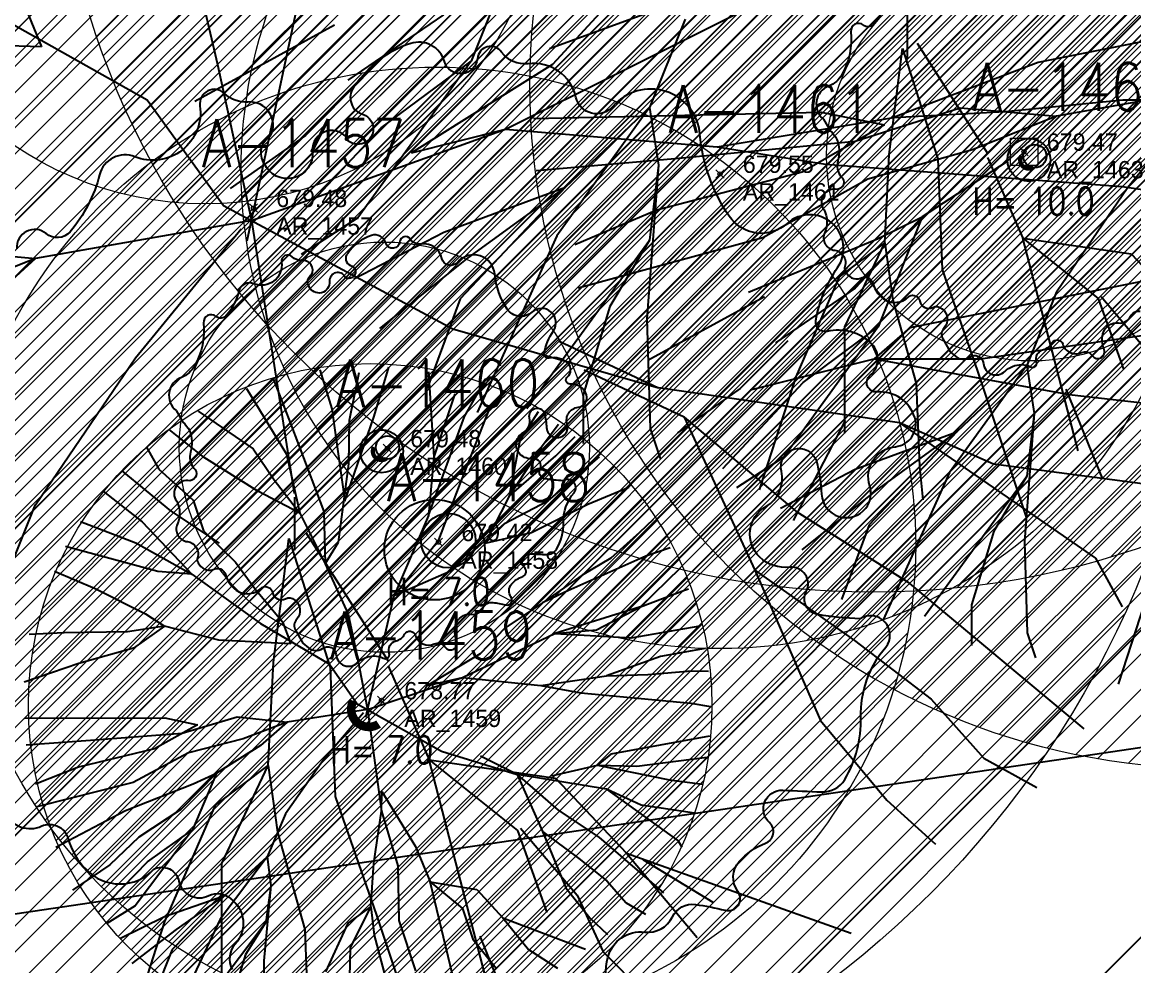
# Model space of a CAD drawing. Extents: x 350769 to 354978, y 6304672 to 6307963.
# Drawn here: x 352401.31 to 352409.45, y 6305891.36 to 6305898.26 of the extents above; entities that cross this region are included whole.
import ezdxf

# ---------------------------------------------------------------- set-up
doc = ezdxf.new("R2010")
doc.units = 0
doc.header["$PDMODE"] = 35
doc.header["$PDSIZE"] = 0.03
doc.linetypes.add('CONTINUOS', pattern=[0])
doc.linetypes.add('DASHDOT', pattern=[1, 0.5, -0.25, 0, -0.25])
doc.layers.get('0').update_dxf_attribs({"linetype": 'CONTINUOUS'})
for name, color, linetype in [('03_S2_Pav ext_Borde vereda', 7, 'CONTINUOUS'), ('1-ARBOL H1', 7, 'CONTINUOUS'), ('1-ARBOL H2', 1, 'CONTINUOUS'), ('1-ARBOL H3', 241, 'CONTINUOUS'), ('1-ARBOL NOMBRE', 3, 'CONTINUOUS'), ('1-ARBOL PTO', 7, 'CONTINUOUS'), ('1-CERCO MALLA', 252, 'MALLA_LINE'), ('C-TINN', 5, 'CONTINUOUS'), ('Paisajismo', 253, 'CONTINUOUS'), ('V-NODE-TEXT DIC 2012', 31, 'CONTINUOUS')]:
    doc.layers.add(name, color=color, linetype=linetype)
doc.layers.add('0_ASD_LINEA OFICIAL', color=253, linetype='DASHDOT', lineweight=20)
doc.layers.add('0_ASD_TOPOGRAFIA_ELEMENTOS', color=9, linetype='CONTINUOS', lineweight=5, true_color=0xbdbdbd)
doc.styles.add('ROMANS', font='romans.shx', dxfattribs={"width": 0.65})
doc.linetypes.add('MALLA_LINE', pattern='A,0.5,-0.2,["MLL",STANDARD,S=0.1,R=0,X=-0.1,Y=-0.05],-0.25', length=0.95)

# ---------------------------------------------------------------- blocks, each defined once
blk = doc.blocks.new('A$C27410629')
at = {"true_color": 0x136734, "transparency": 33554559}
h = blk.add_hatch(dxfattribs=at)
h.set_pattern_fill('ANSI31', color=116, scale=0.5)
h.set_pattern_definition([(45, (-8759.562515186517, -519.1035735587502), (-1.122532015133644, 1.122532015133644), [])])
h.paths.add_polyline_path([(137.5068959888558, 1252.464406617455, 0.1176268807227723), (109.8147584422568, 1254.193915082658, 0.0669245107500281), (94.44469839795602, 1249.334472017372, 0.3153492887079504), (64.30173641118381, 1196.270282113329, 0.0226826871159959), (65.7292635223912, 1185.310127003227), (112.3603922077091, 1218.953454515778), (153.4782689701005, 1161.962272479494), (172.1053089193083, 1139.480769404351), (187.9579650288579, 1141.807885415954), (193.565073162812, 1120.465553675225), (224.197974734232, 1050.129297271156), (250.6203797236194, 989.4787086543838), (268.1526288855184, 972.7353945672494, 7.2547007156e-06), (291.4898137452492, 983.2987389690225), (238.1945199318034, 1105.633967029937), (205.2934048173047, 1181.112163638985), (177.0531538182076, 1197.651557407602)])
at = {"layer": '0_ASD_LINEA OFICIAL', "ltscale": 8, "const_width": 0.5}
blk.add_lwpolyline([(250.6203797236194, 989.4787086543838), (268.1526288854875, 972.7353945673531, 7.2547007157e-06), (291.4898137452146, 983.2987389692971), (291.4898137452146, 983.2987389692971), (238.1945199318034, 1105.633967029937), (205.2934048173047, 1181.112163638985), (177.0531538182076, 1197.651557407602), (137.6146324061954, 1252.315079214)], format="xyb", dxfattribs=at)
blk = doc.blocks.new('1.0 - LO RECABARREN LOTEO PARQUE - VEGETACION EXISTENTE ETAPA MUNICIPAL__2024')
at = {"layer": 'Paisajismo'}
for p, q in [((352402.9590544718, 6305896.665721746), (352403.4749322071, 6305899.071555949)), ((352404.9859746574, 6305898.944832001), (352404.5982382887, 6305897.978288607)), ((352402.5721486442, 6305898.684904087), (352402.7441078893, 6305897.954563673)), ((352400.8525512453, 6305898.470098293), (352402.2282252062, 6305897.696794571)), ((352401.2824493581, 6305898.513058018), (352401.4544086032, 6305898.083446433)), ((352405.6674200038, 6305898.470098293), (352405.194529606, 6305897.954563673)), ((352405.7104122891, 6305897.911600363), (352406.6561881372, 6305898.38417526)), ((352404.3964440256, 6305898.31887257), (352403.69637428, 6305897.840195722)), ((352405.9340843398, 6305898.34634915), (352405.1711096732, 6305898.069088302)), ((352407.7910910346, 6305898.000039046), (352407.7910910346, 6305898.331430239)), ((352402.5760934642, 6305897.686124637), (352403.5993475317, 6305898.24610509)), ((352406.1630189523, 6305898.286264159), (352405.9042116653, 6305897.63967448)), ((352409.8786831697, 6305898.195786518), (352408.7455486504, 6305897.969310619)), ((352401.4544086032, 6305898.083446433), (352400.0357423571, 6305898.126406156)), ((352407.6565617756, 6305897.296509453), (352407.7536126465, 6305898.072417606)), ((352407.7536126465, 6305898.072417606), (352408.0124236569, 6305897.264181183)), ((352407.8609229533, 6305898.110659487), (352408.3785412506, 6305897.302423062)), ((352404.5982382887, 6305897.978288607), (352403.7698900833, 6305896.833980215)), ((352403.9404326349, 6305897.491348807), (352404.5982382887, 6305897.978288607)), ((352402.7441078893, 6305897.954563673), (352402.9908206262, 6305896.81386557)), ((352405.194529606, 6305897.954563673), (352404.1627741354, 6305897.310142709)), ((352404.8506111158, 6305897.481988777), (352405.7104122891, 6305897.911600363)), ((352408.7455486504, 6305897.969310619), (352407.6879436077, 6305897.567911812)), ((352403.8063914712, 6305897.857041489), (352403.3858277682, 6305897.436757795)), ((352410.0090438872, 6305897.775355874), (352408.8811293711, 6305897.577520332)), ((352409.9556594891, 6305897.730921568), (352409.4030431921, 6305897.055953059)), ((352402.2282252062, 6305897.696794571), (352402.7870952267, 6305896.923490847)), ((352408.5047524959, 6305897.610871536), (352409.3645536693, 6305897.696794571)), ((352409.3645536693, 6305897.696794571), (352410.0523906497, 6305897.696794571)), ((352405.0555075047, 6305897.560776816), (352407.1594676809, 6305897.606987029)), ((352405.9042116653, 6305897.63967448), (352405.2248406752, 6305896.702119582)), ((352405.2895424969, 6305897.057744039), (352405.9042116653, 6305897.63967448)), ((352405.9042116653, 6305897.63967448), (352405.968913487, 6305897.219393482)), ((352406.3982492695, 6305897.353102434), (352407.6879436077, 6305897.567911812)), ((352407.1594676809, 6305897.606987029), (352407.6218763553, 6305897.514567031)), ((352407.4074953352, 6305897.393437313), (352408.1750148289, 6305897.638881339)), ((352407.6879436077, 6305897.567911812), (352408.5047524959, 6305897.610871536)), ((352408.1750148289, 6305897.638881339), (352408.8811293711, 6305897.577520332)), ((352408.8811293711, 6305897.577520332), (352408.2671151895, 6305897.332076307)), ((352408.8811293711, 6305897.577520332), (352408.5127208621, 6305897.240036079)), ((352408.8811293711, 6305897.577520332), (352408.8811293711, 6305897.577520332)), ((352403.2339003604, 6305896.736592526), (352403.9404326349, 6305897.491348807)), ((352407.6218763553, 6305897.514567031), (352407.0207449606, 6305897.167990862)), ((352403.3858277682, 6305897.436757795), (352402.8358604216, 6305897.048805065)), ((352402.9908206262, 6305896.81386557), (352404.8506111158, 6305897.481988777)), ((352404.1627741354, 6305897.310142709), (352404.8506111158, 6305897.481988777)), ((352404.8506111158, 6305897.481988777), (352406.3982492695, 6305897.353102434)), ((352406.1180620205, 6305897.270715302), (352407.4074953352, 6305897.393437313)), ((352406.3982492695, 6305897.353102434), (352407.191536232, 6305897.225175342)), ((352408.2671151895, 6305897.332076307), (352407.4995956957, 6305897.117314066)), ((352405.0742343782, 6305897.178675073), (352406.1180620205, 6305897.270715302)), ((352407.6242090031, 6305896.649922472), (352407.6565617756, 6305897.296509453)), ((352408.0124236569, 6305897.264181183), (352408.0447727061, 6305896.455944759)), ((352408.3757842718, 6305897.274642771), (352408.6337018029, 6305896.685503217)), ((352405.968913487, 6305897.219393482), (352405.8836974994, 6305896.09614684)), ((352405.968913487, 6305897.219393482), (352405.9042116653, 6305896.669791312)), ((352407.0207449606, 6305897.167990862), (352405.9572048915, 6305896.890730441)), ((352407.191536232, 6305897.225175342), (352409.3606790303, 6305897.063406413)), ((352408.5127208621, 6305897.240036079), (352407.8987066805, 6305896.841190818)), ((352407.4995956957, 6305897.117314066), (352406.732076202, 6305896.687789583)), ((352404.3975423978, 6305896.729168397), (352405.2895424969, 6305897.057744039)), ((352405.2895424969, 6305897.057744039), (352404.5193583286, 6305896.242228599)), ((352404.5778224577, 6305896.540472838), (352405.2895424969, 6305897.057744039)), ((352409.4030431921, 6305897.055953059), (352408.8811293711, 6305896.288944323)), ((352409.3606790303, 6305897.063406413), (352410.0081839981, 6305896.966345058)), ((352402.7870952267, 6305896.923490847), (352404.4637003403, 6305896.021304365)), ((352405.9572048915, 6305896.890730441), (352405.3560729072, 6305896.636574699)), ((352407.8987066805, 6305896.841190818), (352407.4074953352, 6305896.319626106)), ((352407.8987066805, 6305896.841190818), (352407.575635252, 6305896.035843216)), ((352407.575635252, 6305896.682784911), (352407.8987066805, 6305896.841190818)), ((352402.9908206262, 6305896.81386557), (352401.411416318, 6305896.536838986)), ((352402.9908206262, 6305896.81386557), (352403.3029729619, 6305894.818385472)), ((352403.7698900833, 6305896.833980215), (352403.3557156699, 6305896.566163281)), ((352402.9160671344, 6305896.751644779), (352402.1422455836, 6305895.806494988)), ((352403.7397361229, 6305896.388310359), (352404.3975423978, 6305896.729168397)), ((352405.2248406752, 6305896.702119582), (352404.6425242794, 6305895.408942923)), ((352406.732076202, 6305896.687789583), (352405.381241469, 6305896.319626106)), ((352406.6276973515, 6305896.28999853), (352407.575635252, 6305896.682784911)), ((352409.0379436979, 6305895.129354322), (352408.6337018029, 6305896.685503217)), ((352408.6337018029, 6305896.685503217), (352408.6337018029, 6305896.685503217)), ((352408.6337018029, 6305896.685503217), (352409.4264175939, 6305896.571298773)), ((352408.6337018029, 6305896.685503217), (352409.1863888905, 6305896.24364932)), ((352400.4226531326, 6305896.62276202), (352401.411416318, 6305896.536838986)), ((352405.006622052, 6305895.438778248), (352405.9042116653, 6305896.669791312)), ((352405.9042116653, 6305896.669791312), (352405.6130553291, 6305896.184848378)), ((352407.2933700106, 6305896.401968537), (352407.6242090031, 6305896.649922472)), ((352407.3330526669, 6305896.035661064), (352407.6242090031, 6305896.649922472)), ((352407.6242090031, 6305896.649922472), (352407.6831811134, 6305896.231539743)), ((352401.411416318, 6305896.536838986), (352400.5516200924, 6305896.193146849)), ((352401.411416318, 6305896.536838986), (352400.8955385827, 6305896.064264091)), ((352401.411416318, 6305896.536838986), (352401.411416318, 6305896.536838986)), ((352403.9308042402, 6305896.023201634), (352404.5778224577, 6305896.540472838)), ((352410.2348102416, 6305896.513393254), (352407.8066666121, 6305896.028087666)), ((352409.4264175939, 6305896.571298773), (352409.8703880641, 6305896.099893531)), ((352408.0447727061, 6305896.455944759), (352408.3035799931, 6305895.712367574)), ((352406.9766482176, 6305895.671558838), (352407.2933700106, 6305896.401968537)), ((352407.4074953352, 6305896.319626106), (352406.8241800959, 6305895.920780845)), ((352408.8794487833, 6305896.29245598), (352408.6638042201, 6305895.753701641)), ((352404.5193583286, 6305896.242228599), (352404.275726467, 6305895.584860007)), ((352405.6130553291, 6305896.184848378), (352405.4189498638, 6305895.538258701)), ((352405.8907347126, 6305895.792405047), (352406.7433350355, 6305896.258994462)), ((352407.6831811134, 6305896.231539743), (352407.8537236651, 6305895.62286522)), ((352409.1863888905, 6305896.24364932), (352409.3706193333, 6305895.72814952)), ((352409.2060599961, 6305896.258568021), (352409.561918154, 6305895.838287023)), ((352405.8836974994, 6305896.09614684), (352405.9080601885, 6305895.292696037)), ((352407.575635252, 6305896.035843216), (352406.8854352618, 6305895.082377468)), ((352407.0275354882, 6305895.630113062), (352407.575635252, 6305896.035843216)), ((352407.3330526669, 6305895.25975291), (352407.3330526669, 6305896.035661064)), ((352407.8066666121, 6305896.028087666), (352407.5476641296, 6305895.801611764)), ((352408.324669926, 6305895.801611764), (352410.1053094132, 6305896.060441452)), ((352404.4637003403, 6305896.021304365), (352405.9683511568, 6305895.591689194)), ((352405.2375218912, 6305895.935381331), (352405.9683511568, 6305895.591689194)), ((352406.9158491112, 6305895.934817151), (352406.5654251448, 6305895.584626494)), ((352402.1422455836, 6305895.806494988), (352401.411416318, 6305894.732462438)), ((352406.6411566793, 6305895.575135862), (352407.5476641296, 6305895.801611764)), ((352407.5476641296, 6305895.801611764), (352408.9721757193, 6305895.54278148)), ((352407.5476641296, 6305895.801611764), (352408.324669926, 6305895.801611764)), ((352403.4910071864, 6305895.722718542), (352403.5783013, 6305895.436005865)), ((352403.7087644068, 6305895.353073582), (352403.7791740005, 6305895.702479232)), ((352403.8896519878, 6305895.38210251), (352403.997572508, 6305895.742178176)), ((352404.2864855645, 6305895.707111374), (352404.3259009545, 6305895.086340833)), ((352406.1571070395, 6305895.374806461), (352405.4262777739, 6305895.718498599)), ((352408.6638042201, 6305895.753701641), (352408.0977356903, 6305894.972507963)), ((352408.1516468311, 6305895.268822961), (352408.6638042201, 6305895.753701641)), ((352408.3035799931, 6305895.712367574), (352408.6594418744, 6305894.645494199)), ((352408.6638042201, 6305895.753701641), (352408.7177153608, 6305895.403513232)), ((352403.1515243084, 6305895.650803177), (352403.2775808613, 6305895.329329481)), ((352406.4388355118, 6305895.001231663), (352407.0275354882, 6305895.630113062)), ((352406.7086536669, 6305894.843761453), (352406.9766482176, 6305895.671558838)), ((352407.8537236651, 6305895.62286522), (352407.8780869755, 6305895.014190247)), ((352402.9547995611, 6305895.585778649), (352403.2476898695, 6305895.106075414)), ((352404.4781549716, 6305895.545798881), (352404.3259009545, 6305895.086340833)), ((352404.5504217186, 6305895.381632756), (352404.6775584411, 6305895.603289071)), ((352404.7312076586, 6305895.429423315), (352404.8479805249, 6305895.535869055)), ((352405.4189498638, 6305895.538258701), (352405.4189498638, 6305895.182636942)), ((352407.7309358929, 6305895.333920092), (352405.9683511568, 6305895.591689194)), ((352406.5654251448, 6305895.584626494), (352406.1071788967, 6305895.261374788)), ((352409.2202413699, 6305894.922292248), (352408.9522461979, 6305895.57966084)), ((352408.9721757193, 6305895.54278148), (352409.8139323427, 6305895.445720719)), ((352402.6026995434, 6305895.420851228), (352403.0028626512, 6305895.143204938)), ((352403.5783013, 6305895.436005865), (352403.6737004397, 6305894.761859236)), ((352403.6737004397, 6305894.761859236), (352403.8896519878, 6305895.38210251)), ((352404.2858817026, 6305894.656647604), (352404.5504217186, 6305895.381632756)), ((352404.5133603007, 6305894.875547991), (352404.7312076586, 6305895.429423315)), ((352405.0880270353, 6305895.414894889), (352404.9555855259, 6305895.205896649)), ((352406.1571070395, 6305895.374806461), (352406.6729847748, 6305894.257814186)), ((352406.1571070395, 6305895.374806461), (352406.9739159277, 6305894.687425772)), ((352408.7177153608, 6305895.403513232), (352408.6467113152, 6305894.467596648)), ((352408.7177153608, 6305895.403513232), (352408.6638042201, 6305894.945571257)), ((352403.2775808613, 6305895.329329481), (352403.5207037468, 6305894.68703683)), ((352403.7027463475, 6305895.034336077), (352403.7087644068, 6305895.353073582)), ((352405.2365838313, 6305895.322742544), (352405.110807349, 6305895.154941149)), ((352405.9080601885, 6305895.292696037), (352405.9811501198, 6305895.073573173)), ((352406.9556635048, 6305894.620866848), (352407.3365548998, 6305895.350417236)), ((352407.7309358929, 6305895.333920092), (352409.1664273748, 6305894.345694399)), ((352408.4187728734, 6305895.033191266), (352407.7309358929, 6305895.333920092)), ((352402.6465159928, 6305895.081407556), (352402.3888041355, 6305895.284922581)), ((352405.2177631306, 6305895.092890989), (352405.3593578609, 6305895.235070843)), ((352407.4084105258, 6305894.995045697), (352408.1516468311, 6305895.268822961)), ((352408.1516468311, 6305895.268822961), (352407.5099105396, 6305894.589315545)), ((352407.5586242822, 6305894.83781994), (352408.1516468311, 6305895.268822961)), ((352402.223692824, 6305895.157251253), (352402.3141128929, 6305894.996784269)), ((352403.0028626512, 6305895.143204938), (352403.1581243947, 6305894.917078057)), ((352404.9555855259, 6305895.205896649), (352404.8758212793, 6305894.79919304)), ((352405.110807349, 6305895.154941149), (352404.8758212793, 6305894.79919304)), ((352403.0383099186, 6305894.833886956), (352402.6465159928, 6305895.081407556)), ((352403.2476898695, 6305895.106075414), (352403.3449819576, 6305894.674412662)), ((352404.3259009545, 6305895.086340833), (352404.2858817026, 6305894.656647604)), ((352404.8758212793, 6305894.79919304), (352405.2177631306, 6305895.092890989)), ((352405.1654007409, 6305894.767581125), (352405.538563277, 6305895.085121579)), ((352406.8854352618, 6305895.082377468), (352406.5403350079, 6305894.859225847)), ((352402.0439824772, 6305894.984728444), (352402.3988404714, 6305894.689880461)), ((352402.3141128929, 6305894.996784269), (352402.565059263, 6305894.768850775)), ((352403.6281240948, 6305894.461813241), (352403.7027463475, 6305895.034336077)), ((352406.8603102443, 6305894.71103444), (352407.4084105258, 6305894.995045697)), ((352408.0977356903, 6305894.972507963), (352407.612535423, 6305893.895001533)), ((352407.8780869755, 6305895.014190247), (352407.9024496647, 6305894.770720349)), ((352409.7084721595, 6305894.861348781), (352408.4187728734, 6305895.033191266)), ((352403.1581243947, 6305894.917078057), (352403.3449819576, 6305894.674412662)), ((352407.9159105947, 6305893.919861055), (352408.6638042201, 6305894.945571257)), ((352408.6638042201, 6305894.945571257), (352408.4212056376, 6305894.541504941)), ((352401.9089282117, 6305894.831198345), (352402.1930862278, 6305894.609722171)), ((352403.3449819576, 6305894.674412662), (352403.0383099186, 6305894.833886956)), ((352404.3623098753, 6305894.479836379), (352404.5133603007, 6305894.875547991)), ((352405.4513890327, 6305894.74030102), (352405.7518498955, 6305894.863465657)), ((352407.0195128742, 6305894.406816918), (352407.5586242822, 6305894.83781994)), ((352401.4090630124, 6305894.737379767), (352401.1070986814, 6305893.982968939)), ((352402.565059263, 6305894.768850775), (352402.6405847356, 6305894.544229392)), ((352403.3086219573, 6305894.403425589), (352403.3086219573, 6305894.790077453)), ((352404.8758212793, 6305894.79919304), (352404.7011114936, 6305894.454312827)), ((352404.8431402166, 6305894.598297512), (352405.1654007409, 6305894.767581125)), ((352405.0389741168, 6305894.531976789), (352405.4513890327, 6305894.74030102)), ((352402.3988404714, 6305894.689880461), (352402.7548311915, 6305894.455041828)), ((352403.3449819576, 6305894.674412662), (352403.529430426, 6305894.304250438)), ((352403.5207037468, 6305894.68703683), (352403.529430426, 6305894.304250438)), ((352404.2858817026, 6305894.656647604), (352404.0355358001, 6305894.071499306)), ((352406.9739159277, 6305894.687425772), (352407.7907198679, 6305894.171891151)), ((352401.7417457198, 6305894.614169884), (352402.1444078221, 6305894.457941933)), ((352402.1930862278, 6305894.609722171), (352402.5548285697, 6305894.226997415)), ((352404.4537818427, 6305894.25491258), (352404.8431402166, 6305894.598297512)), ((352405.9299912769, 6305894.627095727), (352405.830982328, 6305894.531818935)), ((352407.5099105396, 6305894.589315545), (352407.306910512, 6305894.041579952)), ((352402.6405847356, 6305894.544229392), (352402.8755827251, 6305894.316595688)), ((352403.1516594616, 6305893.582579912), (352403.2648939136, 6305894.487873534)), ((352403.2648939136, 6305894.487873534), (352403.5668625888, 6305893.544860787)), ((352403.390098599, 6305894.532492385), (352403.9940316052, 6305893.589479636)), ((352404.0355358001, 6305894.071499306), (352404.3623098753, 6305894.479836379)), ((352404.7011114936, 6305894.454312827), (352405.0389741168, 6305894.531976789)), ((352405.830982328, 6305894.531818935), (352405.6200538939, 6305894.344491312)), ((352408.4212056376, 6305894.541504941), (352408.2594722152, 6305894.002750603)), ((352402.3063870793, 6305894.24739786), (352401.6316367408, 6305894.429572373)), ((352402.1444078221, 6305894.457941933), (352402.5548285697, 6305894.226997415)), ((352403.529430426, 6305894.304250438), (352403.6281240948, 6305894.461813241)), ((352406.0534795828, 6305894.420560133), (352405.8767200875, 6305894.360079098)), ((352408.6467113152, 6305894.467596648), (352408.6670109038, 6305893.798141784)), ((352402.8755827251, 6305894.316595688), (352403.015499757, 6305894.122643777)), ((352405.8767200875, 6305894.360079098), (352405.283024015, 6305894.095146886)), ((352405.6200538939, 6305894.344491312), (352405.4103290515, 6305894.220910125)), ((352409.1664273748, 6305894.345694399), (352409.3606782048, 6305893.989803356)), ((352401.5495378589, 6305894.249681682), (352401.847518665, 6305894.123993834)), ((352402.5548285697, 6305894.226997415), (352402.3063870793, 6305894.24739786)), ((352403.529430426, 6305894.304250438), (352403.6979323997, 6305893.934390629)), ((352404.0355358001, 6305894.071499306), (352404.4537818427, 6305894.25491258)), ((352406.1273412766, 6305894.271304018), (352405.8366981546, 6305893.989664488)), ((352406.6729847748, 6305894.257814186), (352407.1536650458, 6305893.15819989)), ((352406.6729847748, 6305894.257814186), (352407.4038140406, 6305893.74227598)), ((352402.5548285697, 6305894.226997415), (352403.0585285455, 6305893.866750714)), ((352405.4103290515, 6305894.220910125), (352405.1193634297, 6305894.01915039)), ((352407.7907198679, 6305894.171891151), (352409.0804191542, 6305893.097858602)), ((352401.847518665, 6305894.123993834), (352402.2164257502, 6305893.936936093)), ((352403.015499757, 6305894.122643777), (352403.2183038147, 6305893.879675968)), ((352403.8273159861, 6305893.182647784), (352404.0355358001, 6305894.071499306)), ((352405.283024015, 6305894.095146886), (352405.1193634297, 6305894.01915039)), ((352405.8366981546, 6305893.989664488), (352406.1580559539, 6305894.11113661)), ((352406.1580559539, 6305894.11113661), (352406.189231007, 6305894.12087182)), ((352409.3340849764, 6305893.424078505), (352409.5573845926, 6305894.113819539)), ((352405.1193634297, 6305894.01915039), (352404.8446452447, 6305893.833027177)), ((352405.8366981546, 6305893.989664488), (352405.2108354223, 6305893.79422792)), ((352405.5144394658, 6305893.820380841), (352405.8366981546, 6305893.989664488)), ((352408.2594722152, 6305894.002750603), (352408.2594722152, 6305893.706437852)), ((352402.2164257502, 6305893.936936093), (352402.3562376405, 6305893.848125371)), ((352403.6979323997, 6305893.934390629), (352403.7566068165, 6305893.662260203)), ((352402.3562376405, 6305893.848125371), (352402.0842275808, 6305893.805433968)), ((352402.3562376405, 6305893.848125371), (352402.1275980655, 6305893.68648366)), ((352402.7531190767, 6305893.744976141), (352402.3562376405, 6305893.848125371)), ((352403.0585285455, 6305893.866750714), (352403.5634303028, 6305893.570251815)), ((352403.2183038147, 6305893.879675968), (352403.2790845487, 6305893.71910347)), ((352404.8446452447, 6305893.833027177), (352404.6656116863, 6305893.645097348)), ((352405.7693105673, 6305893.761798833), (352406.2738127466, 6305893.850586834)), ((352401.6214500515, 6305893.798228348), (352401.3659901558, 6305893.787109709)), ((352402.0842275808, 6305893.805433968), (352401.6214500515, 6305893.798228348)), ((352403.2790845487, 6305893.71910347), (352402.7531190767, 6305893.744976141)), ((352404.8566818578, 6305893.62554648), (352405.2108354223, 6305893.79422792)), ((352405.2108354223, 6305893.79422792), (352405.5144394658, 6305893.820380841)), ((352405.2108354223, 6305893.79422792), (352405.7693105673, 6305893.761798833)), ((352408.6670109038, 6305893.798141784), (352408.7279112226, 6305893.615563253)), ((352402.1275980655, 6305893.68648366), (352401.7290059438, 6305893.573947974)), ((352406.3097098811, 6305893.68460468), (352405.982995825, 6305893.625696371)), ((352407.4038140406, 6305893.74227598), (352407.9626791131, 6305893.312664396)), ((352403.1139117481, 6305892.828172232), (352403.1516594616, 6305893.582579912)), ((352403.7566068165, 6305893.662260203), (352403.8401375178, 6305893.237380511)), ((352404.6656116863, 6305893.645097348), (352404.2783596293, 6305893.413270345)), ((352404.5347222503, 6305893.472200474), (352404.8566818578, 6305893.62554648)), ((352405.982995825, 6305893.625696371), (352405.5878567858, 6305893.484201564)), ((352401.7290059438, 6305893.573947974), (352401.3299606032, 6305893.437408241)), ((352403.5634303028, 6305893.570251815), (352403.7653316604, 6305893.279473845)), ((352403.5668625888, 6305893.544860787), (352403.6046059581, 6305892.601848038)), ((352403.9908148902, 6305893.557066882), (352404.2917410953, 6305892.869686194)), ((352405.8911599125, 6305893.494416879), (352406.2107123114, 6305893.52026868)), ((352406.2107123114, 6305893.52026868), (352406.3341472504, 6305893.517938114)), ((352403.8401375178, 6305893.237380511), (352404.5347222503, 6305893.472200474)), ((352404.2783596293, 6305893.413270345), (352404.5347222503, 6305893.472200474)), ((352404.5347222503, 6305893.472200474), (352405.1079291196, 6305893.413549262)), ((352405.1079291196, 6305893.413549262), (352405.5878567858, 6305893.484201564)), ((352405.5878567858, 6305893.484201564), (352405.8911599125, 6305893.494416879)), ((352405.1079291196, 6305893.413549262), (352405.4013096888, 6305893.3605374)), ((352405.4013096888, 6305893.3605374), (352406.2048387045, 6305893.28533507)), ((352403.7653316604, 6305893.279473845), (352404.3809636995, 6305892.933057051)), ((352406.2048387045, 6305893.28533507), (352406.3497686558, 6305893.260804149)), ((352407.9626791131, 6305893.312664396), (352408.3495898885, 6305892.883049225)), ((352401.3311797981, 6305893.174704528), (352402.3582780821, 6305893.177869263)), ((352402.3582780821, 6305893.177869263), (352402.5975691568, 6305893.125326682)), ((352402.4850212539, 6305893.064508609), (352402.8861153492, 6305893.184476566)), ((352402.8861153492, 6305893.184476566), (352403.2523036914, 6305893.145677345)), ((352403.8401375178, 6305893.237380511), (352403.2523036914, 6305893.145677345)), ((352403.8119712745, 6305893.214822752), (352403.5182956918, 6305892.869631241)), ((352403.8401375178, 6305893.237380511), (352403.9419566693, 6305892.494953793)), ((352402.5975691568, 6305893.125326682), (352402.2819132419, 6305892.951193905)), ((352403.2523036914, 6305893.145677345), (352402.9309477026, 6305893.024203859)), ((352403.2523036914, 6305893.145677345), (352403.0576245045, 6305892.973984879)), ((352403.2523036914, 6305893.145677345), (352403.2523036914, 6305893.145677345)), ((352407.1536650458, 6305893.15819989), (352407.6392945974, 6305892.575832943)), ((352401.3435410276, 6305892.980859395), (352401.814023416, 6305893.013407176)), ((352401.814023416, 6305893.013407176), (352402.4850212539, 6305893.064508609)), ((352402.9309477026, 6305893.024203859), (352402.5301545241, 6305892.920173508)), ((352406.3422760659, 6305893.042188806), (352405.6211131072, 6305892.912159101)), ((352402.2819132419, 6305892.951193905), (352401.7267396535, 6305892.817602239)), ((352403.0576245045, 6305892.973984879), (352402.7347640072, 6305892.772827349)), ((352404.3809636995, 6305892.933057051), (352404.9361177319, 6305892.763148998)), ((352402.5301545241, 6305892.920173508), (352402.1272550285, 6305892.70458523)), ((352403.5182956918, 6305892.869631241), (352403.2396657644, 6305892.476328449)), ((352404.763391777, 6305891.054043885), (352404.2917410953, 6305892.869686194)), ((352404.2917410953, 6305892.869686194), (352404.2917410953, 6305892.869686194)), ((352404.2917410953, 6305892.869686194), (352405.2166450894, 6305892.736437749)), ((352404.2917410953, 6305892.869686194), (352404.9365907383, 6305892.354151573)), ((352404.9361177319, 6305892.763148998), (352404.667417606, 6305892.89576329)), ((352405.6211131072, 6305892.912159101), (352405.5234476772, 6305892.829959995)), ((352405.8116846154, 6305892.824517814), (352406.3256286646, 6305892.889341899)), ((352408.3495898885, 6305892.883049225), (352408.7365006639, 6305892.668243431)), ((352401.7267396535, 6305892.817602239), (352401.4119898613, 6305892.691477119)), ((352402.7347640072, 6305892.772827349), (352402.4744896689, 6305892.506718971)), ((352402.7347640072, 6305892.772827349), (352402.5590464504, 6305892.357659309)), ((352402.5653914405, 6305892.693712212), (352402.7347640072, 6305892.772827349)), ((352402.7279041664, 6305892.538871088), (352403.1139117481, 6305892.828172232)), ((352402.7742040481, 6305892.111480529), (352403.1139117481, 6305892.828172232)), ((352403.1139117481, 6305892.828172232), (352403.1827176695, 6305892.34002268)), ((352405.1855847478, 6305892.75229604), (352405.5234476772, 6305892.829959995)), ((352405.5234476772, 6305892.829959995), (352406.0500695632, 6305892.723967353)), ((352405.5234476772, 6305892.829959995), (352405.8116846154, 6305892.824517814)), ((352402.1272550285, 6305892.70458523), (352401.4219551064, 6305892.526591797)), ((352402.0691341866, 6305892.498976971), (352402.5653914405, 6305892.693712212)), ((352405.5881581721, 6305892.655182132), (352404.9361177319, 6305892.763148998)), ((352404.9361177319, 6305892.763148998), (352405.1196635253, 6305892.345177943)), ((352404.9361177319, 6305892.763148998), (352405.2343055244, 6305892.502438296)), ((352405.2166450894, 6305892.736437749), (352405.7346492288, 6305892.18642399)), ((352406.0500695632, 6305892.723967353), (352406.2898424737, 6305892.691722427)), ((352403.9419566693, 6305892.494953793), (352403.9446647949, 6305892.638385603)), ((352403.9446647949, 6305892.638385603), (352404.1923030664, 6305892.235146381)), ((352405.5881581721, 6305892.655182132), (352406.1137444274, 6305892.278537126)), ((352405.841210859, 6305892.538806566), (352405.5881581721, 6305892.655182132)), ((352402.3583678777, 6305891.686662951), (352402.7279041664, 6305892.538871088)), ((352403.6046059581, 6305892.601848038), (352403.906570289, 6305891.734276689)), ((352406.2325914034, 6305892.47911834), (352405.841210859, 6305892.538806566)), ((352407.6392945974, 6305892.575832943), (352407.9954216692, 6305892.252295687)), ((352401.5595073615, 6305892.232457453), (352402.0691341866, 6305892.498976971)), ((352402.4744896689, 6305892.506718971), (352402.1675756916, 6305892.305260355)), ((352403.2396657644, 6305892.476328449), (352403.106068203, 6305892.159999763)), ((352403.8868935977, 6305892.113371809), (352403.9419566693, 6305892.494953793)), ((352403.9419566693, 6305892.494953793), (352404.062015439, 6305892.094123389)), ((352405.2343055244, 6305892.502438296), (352405.5336950984, 6305892.305475396)), ((352404.9595420714, 6305892.371558021), (352405.3747408542, 6305891.881193658)), ((352402.1675756916, 6305892.305260355), (352401.9563463409, 6305892.101995126)), ((352402.5590464504, 6305892.357659309), (352402.1400602436, 6305891.801280254)), ((352402.2302478736, 6305892.123743939), (352402.5590464504, 6305892.357659309)), ((352403.1827176695, 6305892.34002268), (352403.3816988038, 6305891.629849496)), ((352404.9365907383, 6305892.354151573), (352405.1515422686, 6305891.752690332)), ((352405.1196635253, 6305892.345177943), (352405.2902742349, 6305891.93389992)), ((352405.1196635253, 6305892.345177943), (352405.3871600342, 6305892.148815883)), ((352405.5336950984, 6305892.305475396), (352406.0045974986, 6305891.898020741)), ((352404.1923030664, 6305892.235146381), (352404.2991197706, 6305891.978048943)), ((352406.1137444274, 6305892.278537126), (352406.1389340986, 6305892.230240304)), ((352401.874936753, 6305891.758261487), (352402.2302478736, 6305892.123743939)), ((352403.106068203, 6305892.159999763), (352402.7624449078, 6305891.704153612)), ((352402.7976497171, 6305891.878857102), (352403.106068203, 6305892.159999763)), ((352403.106068203, 6305892.159999763), (352403.1340513613, 6305891.952219309)), ((352405.3871600342, 6305892.148815883), (352405.5914667902, 6305891.985533481)), ((352405.7346492288, 6305892.18642399), (352407.3792371849, 6305891.601837879)), ((352405.7346492288, 6305892.18642399), (352406.2526533682, 6305891.571703858)), ((352405.8547467295, 6305892.141174274), (352406.3664121926, 6305891.828697905)), ((352401.9563463409, 6305892.101995126), (352401.6816281558, 6305891.915871912)), ((352402.7742040481, 6305891.206186906), (352402.7742040481, 6305892.111480529)), ((352403.864927208, 6305891.794936754), (352403.8868935977, 6305892.113371809)), ((352404.062015439, 6305892.094123389), (352404.0704393912, 6305891.695400754)), ((352404.4613657874, 6305891.301217457), (352404.2991197706, 6305891.978048943)), ((352404.2991197706, 6305891.978048943), (352404.2991197706, 6305891.978048943)), ((352404.2991197706, 6305891.978048943), (352404.6412875311, 6305891.922141229)), ((352404.2991197706, 6305891.978048943), (352404.5347214291, 6305891.782290418)), ((352405.5914667902, 6305891.985533481), (352405.7319856055, 6305891.823454123)), ((352402.3548785375, 6305891.725187358), (352402.7976497171, 6305891.878857102)), ((352402.7976497171, 6305891.878857102), (352402.4103957761, 6305891.48401575)), ((352402.4419916442, 6305891.630491617), (352402.7976497171, 6305891.878857102)), ((352403.1340513613, 6305891.952219309), (352403.0815895027, 6305891.399306062)), ((352403.1340513613, 6305891.952219309), (352403.0970411266, 6305891.681894168)), ((352404.6412875311, 6305891.922141229), (352404.8295932731, 6305891.714480803)), ((352405.2902742349, 6305891.93389992), (352405.4663437438, 6305891.714464557)), ((352405.3747408542, 6305891.881193658), (352405.5634707331, 6305891.466267544)), ((352402.1400602436, 6305891.801280254), (352401.9333995711, 6305891.673114312)), ((352403.6995317487, 6305891.675786676), (352403.864927208, 6305891.794936754)), ((352403.7156840183, 6305891.494845429), (352403.864927208, 6305891.794936754)), ((352403.864927208, 6305891.794936754), (352403.8901035629, 6305891.588145384)), ((352405.7319856055, 6305891.823454123), (352405.8740089544, 6305891.741060141)), ((352402.0274392937, 6305891.563283252), (352402.3548785375, 6305891.725187358)), ((352403.906570289, 6305891.734276689), (352404.321773416, 6305890.489498351)), ((352404.5347214291, 6305891.782290418), (352404.6102468765, 6305891.557667703)), ((352404.8295932731, 6305891.714480803), (352405.43557276, 6305891.48610483)), ((352404.8295932731, 6305891.714480803), (352405.017445809, 6305891.482816998)), ((352405.4663437438, 6305891.714464557), (352405.5961860553, 6305891.591951319)), ((352402.0456842738, 6305890.720827381), (352402.3583678777, 6305891.686662951)), ((352402.7624449078, 6305891.704153612), (352402.4633549347, 6305891.072099774)), ((352402.6431152534, 6305891.083418351), (352403.0970411266, 6305891.681894168)), ((352403.0970411266, 6305891.681894168), (352402.9490015538, 6305891.44555061)), ((352403.5366049858, 6305891.318677798), (352403.6995317487, 6305891.675786676)), ((352404.0704393912, 6305891.695400754), (352404.1910981338, 6305891.326444269)), ((352402.1182284467, 6305891.381523925), (352402.4419916442, 6305891.630491617)), ((352403.3816988038, 6305891.629849496), (352403.4101247836, 6305890.919675788)), ((352403.8901035629, 6305891.588145384), (352403.968507642, 6305891.286510915)), ((352404.6102468765, 6305891.557667703), (352404.7817560568, 6305891.347177346)), ((352404.9760882401, 6305890.812453467), (352404.6634039113, 6305891.579440632)), ((352402.4103957761, 6305891.48401575), (352402.2841786435, 6305891.162232336)), ((352403.7084623421, 6305891.112360155), (352403.7156840183, 6305891.494845429)), ((352405.017445809, 6305891.482816998), (352405.2311310667, 6305891.346714535)), ((352402.9490015538, 6305891.44555061), (352402.8472988681, 6305891.12861972)), ((352403.0815895027, 6305891.399306062), (352403.0861211065, 6305891.00301684)), ((352405.5634707331, 6305891.466267544), (352405.865435064, 6305891.164501953))]:
    blk.add_line(p, q, dxfattribs=at)
for points in [[(352407.2760285808, 6305897.041180752, 0.6955138808254504), (352407.1798618458, 6305896.891552828, -0.2255392695261671), (352407.1848558988, 6305896.725356455, 0.5023494505905932), (352407.2584126732, 6305896.596119404, -0.4802749798689741), (352407.331526544, 6305896.477666458, 0.2369436236332957), (352407.3381155012, 6305896.442134258, 0.4029220979436825), (352407.4460797829, 6305896.392208099, -0.4962347819388703), (352407.5367190023, 6305896.355421241, 0.1330338275736444), (352407.5920221221, 6305896.260708722, 0.4353336477773261), (352407.8035041092, 6305896.261350234, -0.488569705754358), (352407.8817965191, 6305896.22358756, 0.4877439821970214), (352407.9749799475, 6305896.178489237, -0.3064517291622678), (352408.043550017, 6305896.168991234, -0.4404889238843586), (352408.0579563733, 6305896.028606731, 0.3123225526643463), (352408.0480536063, 6305895.94792226), (352408.1026105354, 6305895.853996086), (352408.1430684514, 6305895.819534262, 0.3429802734791328), (352408.2455433187, 6305895.814948549, -0.5785323296805363), (352408.3461366056, 6305895.768463918, 0.6300173216114966), (352408.5022082673, 6305895.71017276, -0.1920488457721681), (352408.6258123749, 6305895.760616385, -0.1326435008275975), (352408.6903901962, 6305895.743730867, 0.6849446094927193), (352408.7339794409, 6305895.779095528, -0.4348947291285878), (352408.784719452, 6305895.870118996, 0.2107458944292428), (352408.8475629625, 6305895.918613782, -0.6667196941430846), (352408.9265361926, 6305895.910415844, 0.4552825967630862), (352409.0637699953, 6305895.848299817, -0.3679200206596655), (352409.1421183511, 6305895.826138096, 0.917061909416553), (352409.2282486015, 6305895.873590807, -0.1703201580452949), (352409.2192762547, 6305895.985942045, -0.3732936591978551), (352409.3348089844, 6305896.064734294, 0.3201129635327479), (352409.4209394109, 6305896.112190939, -0.32461764455728), (352409.4926810347, 6305896.150959704, -0.0305990803546973)], [(352407.6343466665, 6305898.426459129, -0.1156325677754268), (352407.5423833775, 6305898.248658113, -0.4131706264212049), (352407.4674424453, 6305898.242679922, 0.6723122281853189), (352407.3766482407, 6305898.19543592, -0.1500923615976875), (352407.3112516639, 6305897.88117281, -0.1782991698656411), (352407.2141400345, 6305897.796892308, 0.5797560862021608), (352407.1756999403, 6305897.555791343), (352407.2245424708, 6305897.470648088, -0.2101937830600406), (352407.290840926, 6305897.330767997, -0.0746255696943556), (352407.2810163521, 6305897.249784603, 0.2444373572310269), (352407.3055719806, 6305897.134447969, -0.6590784775172888), (352407.2760285808, 6305897.041180752, 0.6955138808254504)], [(352401.0401803557, 6305893.900279005, 0.6955138808254504), (352400.8146283756, 6305893.549337752, -0.2255392695261671), (352400.8263415582, 6305893.159536422, 0.5023494505905932), (352400.9988635443, 6305892.856420456, -0.4802749798689741), (352401.1703467331, 6305892.578597813, 0.2369436236332957), (352401.185800646, 6305892.495259659, 0.4029220979436825), (352401.4390229016, 6305892.378161539, -0.4962347819388703), (352401.6516105019, 6305892.291880677, 0.1330338275736444), (352401.7813198885, 6305892.069739453, 0.4353336477773261), (352402.2773352828, 6305892.071244072, -0.488569705754358), (352402.4609643529, 6305891.982674507, 0.4877439821970214), (352402.6795192076, 6305891.87689972, -0.3064517291622678), (352402.8403452456, 6305891.854622853, -0.4404889238843586), (352402.8741342913, 6305891.525361361, 0.3123225526643463), (352402.8509080819, 6305891.336121887)], [(352405.6189683515, 6305891.161782952, -0.1703201580452949), (352405.597924374, 6305891.42529449, -0.3732936591978551), (352405.8688978661, 6305891.610095894, 0.3201129635327479), (352406.0709104255, 6305891.721401951, -0.32461764455728), (352406.23917511, 6305891.812331232, -0.0305990803546973), (352406.4561943268, 6305891.769803094, 0.7055094901218709), (352406.549949291, 6305891.907831375, -0.35198711862231), (352406.5597211703, 6305892.126199198, -0.1212513383006052), (352406.7517873277, 6305892.25982809, 0.5577729805880737), (352406.7804749464, 6305892.411716219, -0.7023121868799062), (352406.8786116175, 6305892.648007488, 0.0013399079041237), (352407.1626527205, 6305892.635296753, 0.275423555243933), (352407.3309178176, 6305892.726235257, 0.1418842295236193), (352407.449749834, 6305893.180405523, -0.1856927754473269), (352407.6323809844, 6305893.694690596, 0.8459007909094233), (352407.4442490285, 6305893.900959682, -0.0274524354802623), (352407.1359135268, 6305893.931775239, -0.5119379484649169), (352407.0502442898, 6305894.100431064, 0.596256859583382), (352406.9291292121, 6305894.277840928, -0.2187177468460145), (352406.7101702604, 6305894.352134554, -0.5045528366389146), (352406.7554386257, 6305894.722760251, 0.3334319147407092), (352406.8681001989, 6305894.980261282, -0.9602014126133943), (352407.1240642578, 6305895.05602795, -0.0484461251580681), (352407.1615571187, 6305894.812476473, 0.6912746304000336), (352407.4853834164, 6305894.71046517, 0.2494638868365608), (352407.5145591546, 6305894.873261089, -0.4778354515831), (352407.7025425331, 6305895.160244573, 0.4744669162122206), (352407.8434114978, 6305895.372745848, 0.3503970268230338), (352407.5671877331, 6305895.560147149, -0.7342361487065922), (352407.5179450814, 6305895.682696785, 0.4464999196021542), (352407.5282059055, 6305895.911990833, 0.2563064467709742), (352407.2038910759, 6305896.003085129, -0.5406678664223364), (352407.1199234852, 6305896.083423972, -0.1041829534316712), (352407.2795336672, 6305896.470136214, 0.8865416087823877), (352406.9108619191, 6305896.792959441, -0.4543477162668304), (352406.4862662733, 6305896.844785787, -0.1277218174663274), (352406.2723185609, 6305897.445132738, 0.6645801817689291), (352405.6356053386, 6305897.64867505, -0.6170445899004038), (352405.3649307745, 6305897.715491222, 0.3858694307195007), (352405.0146858212, 6305897.960908534, -0.2771674087304286), (352404.821468077, 6305898.046136281, 0.6946149022919148), (352404.6442340545, 6305897.999363851, -0.8266017702726247), (352404.4024367133, 6305897.977367586, 0.4228837804392593), (352404.1565561804, 6305898.10871669, 0.1717680331395376), (352403.7486068984, 6305897.798759989, 0.5309331623980181), (352403.7955942177, 6305897.593839884, -1.218169247984725), (352403.7043490351, 6305897.392691055, 0.8343303741564642), (352403.4386076536, 6305897.320262892, -0.8521783861566744), (352403.085171648, 6305897.231810873, -0.4254185961195224), (352403.1301801585, 6305897.432579618, 0.5918431344303124), (352402.9661385651, 6305897.680612506, -0.2182401514369128), (352402.793790276, 6305897.743019375, 0.7173661333998489), (352402.6146021256, 6305897.652578915, -0.5781130057951823), (352402.138195937, 6305897.280043175, 0.455114675384683), (352401.880588984, 6305897.149347212, -0.1156325677754268), (352401.6648958761, 6305896.732328051, -0.4131706264212049), (352401.4891274498, 6305896.718306644, 0.6723122281853189), (352401.2761763432, 6305896.607499323, -0.1500923615976875)], [(352402.540633441, 6305894.910806727, 0.6955138808254504), (352402.4444667061, 6305894.761178803, -0.2255392695261671), (352402.4494607591, 6305894.594982429, 0.5023494505905932), (352402.5230175334, 6305894.465745378, -0.4802749798689741), (352402.5961314043, 6305894.347292433, 0.2369436236332957), (352402.6027203615, 6305894.311760233, 0.4029220979436825), (352402.7106846432, 6305894.261834074, -0.4962347819388703), (352402.8013238625, 6305894.225047216, 0.1330338275736444), (352402.8566269824, 6305894.130334697, 0.4353336477773261), (352403.0681089695, 6305894.130976208, -0.488569705754358), (352403.1464013794, 6305894.093213535, 0.4877439821970214), (352403.2395848077, 6305894.048115212, -0.3064517291622678), (352403.3081548773, 6305894.038617209, -0.4404889238843586), (352403.3225612336, 6305893.898232705, 0.3123225526643463), (352403.3126584665, 6305893.817548234), (352403.3672153957, 6305893.72362206), (352403.4076733117, 6305893.689160236, 0.3429802734791328), (352403.5101481789, 6305893.684574524, -0.5785323296805363), (352403.6107414658, 6305893.638089892, 0.6300173216114966), (352403.7668131276, 6305893.579798735, -0.1920488457721681), (352403.8904172352, 6305893.63024236, -0.1326435008275975), (352403.9549950565, 6305893.613356842, 0.6849446094927193), (352403.9985843012, 6305893.648721502, -0.4348947291285878), (352404.0493243123, 6305893.739744971, 0.2107458944292428), (352404.1121678228, 6305893.788239757, -0.6667196941430846), (352404.1911410529, 6305893.780041819, 0.4552825967630862), (352404.3283748555, 6305893.717925792, -0.3679200206596655), (352404.4067232114, 6305893.69576407, 0.917061909416553), (352404.4928534618, 6305893.743216782, -0.1703201580452949), (352404.4838811149, 6305893.85556802, -0.3732936591978551), (352404.5994138447, 6305893.934360269, 0.3201129635327479), (352404.6855442712, 6305893.981816913, -0.32461764455728), (352404.757285895, 6305894.020585679, -0.0305990803546973), (352404.8498145861, 6305894.002453308, 0.7055094901218709), (352404.8897881159, 6305894.061303287, -0.35198711862231), (352404.8939544714, 6305894.154406971, -0.1212513383006052), (352404.9758441326, 6305894.211381218, 0.5577729805880737), (352404.9880754356, 6305894.276140505, -0.7023121868799062), (352405.0299171575, 6305894.376886062, 0.0013399079041237), (352405.1510214167, 6305894.371466692, 0.275423555243933), (352405.2227632164, 6305894.41023939, 0.1418842295236193), (352405.2734286418, 6305894.603880215, -0.1856927754473269), (352405.351295577, 6305894.823151695, 0.8459007909094233), (352405.2710833088, 6305894.911096941, -0.0274524354802623), (352405.1396208476, 6305894.924235515, -0.5119379484649169), (352405.1030947625, 6305894.996143906, 0.596256859583382), (352405.0514559271, 6305895.071784685, -0.2187177468460145), (352404.9581002073, 6305895.103460644, -0.5045528366389146), (352404.9774009064, 6305895.261481262, 0.3334319147407092), (352405.0254354908, 6305895.37126985, -0.9602014126133943), (352405.1345687725, 6305895.403573859, -0.0484461251580681), (352405.150554294, 6305895.299732827, 0.6912746304000336), (352405.2886214381, 6305895.256239111, 0.2494638868365608), (352405.3010608565, 6305895.325649061, -0.4778354515831), (352405.3812097771, 6305895.448007839, 0.4744669162122206), (352405.4412709141, 6305895.538610253, 0.3503970268230338), (352405.3234996689, 6305895.618510998, -0.7342361487065922), (352405.3025044862, 6305895.670761474, 0.4464999196021542), (352405.306879309, 6305895.768523684, 0.2563064467709742), (352405.1686038737, 6305895.807362806, -0.5406678664223364), (352405.1328033055, 6305895.841616215, -0.1041829534316712), (352405.2008549806, 6305896.00649552, 0.8865416087823877), (352405.0436674523, 6305896.144134993, -0.4543477162668304), (352404.8626361136, 6305896.166231764, -0.1277218174663274), (352404.7714169945, 6305896.422196736, 0.6645801817689291), (352404.4999468366, 6305896.508979389, -0.6170445899004038), (352404.3845415582, 6305896.537467249, 0.3858694307195007), (352404.2352105102, 6305896.642103801, -0.2771674087304286), (352404.1528298565, 6305896.678441652, 0.6946149022919148), (352404.0772640501, 6305896.658499677, -0.8266017702726247), (352403.9741709148, 6305896.649121311, 0.4228837804392593), (352403.8693368627, 6305896.705123544, 0.1717680331395376), (352403.6954028967, 6305896.572969865, 0.5309331623980181), (352403.7154364919, 6305896.485599772, -1.218169247984725), (352403.6765330371, 6305896.399837608, 0.8343303741564642), (352403.563231079, 6305896.36895701, -0.8521783861566744), (352403.4125394884, 6305896.331244454, -0.4254185961195224), (352403.4317293953, 6305896.416844565, 0.5918431344303124), (352403.361788336, 6305896.522596299, -0.2182401514369128), (352403.2883056193, 6305896.549204201, 0.7173661333998489), (352403.2119066476, 6305896.510643848, -0.5781130057951823), (352403.0087852757, 6305896.351808862, 0.455114675384683), (352402.8989515268, 6305896.296085103, -0.1156325677754268), (352402.8069882378, 6305896.118284088, -0.4131706264212049), (352402.7320473056, 6305896.112305896, 0.6723122281853189), (352402.641253101, 6305896.065061894, -0.1500923615976875), (352402.5758565241, 6305895.750798784, -0.1782991698656411), (352402.4787448948, 6305895.666518282, 0.5797560862021608), (352402.4403048006, 6305895.425417317), (352402.4891473311, 6305895.340274063, -0.2101937830600406), (352402.5554457863, 6305895.200393971, -0.0746255696943556), (352402.5456212124, 6305895.119410577, 0.2444373572310269), (352402.5701768408, 6305895.004073944, -0.6590784775172888), (352402.540633441, 6305894.910806727, 0.6955138808254504)]]:
    blk.add_lwpolyline(points, format="xyb", dxfattribs=at)
at = {"layer": 'Paisajismo', "ltscale": 0.3}
for points, const_width in [([(352408.6224849866, 6305897.287058348), (352408.6224831455, 6305897.287054898, 0.7774595610597398), (352408.7141718762, 6305897.203438409, 1.286240532831135)], 0.0309898399251226), ([(352403.8870898469, 6305895.156684322), (352403.8870880057, 6305895.156680873, 0.7774595610597398), (352403.9787767365, 6305895.073064383, 1.286240532831135)], 0.0309898399251226), ([(352403.7362006212, 6305893.300695599), (352403.7361969049, 6305893.300688636, 0.7774595610597398), (352403.9212737321, 6305893.131905902, 1.286240532831135)], 0.0625540478114113)]:
    blk.add_lwpolyline(points, format="xyb", dxfattribs=dict(at, const_width=const_width))
at = {"layer": 'Paisajismo'}
for centre, radius in [((352408.6789631305, 6305897.256909024), 0.156520597362298), ((352408.7220173493, 6305897.285334103), 0.0849573710776505), ((352403.9435679908, 6305895.126534998), 0.156520597362298), ((352403.9866222096, 6305895.154960077), 0.0849573710776505), ((352404.3306598133, 6305894.406253748), 0.3671075107594312), ((352404.4316403064, 6305894.472922673), 0.1992612444788313)]:
    blk.add_circle(centre, radius, dxfattribs=at)
blk = doc.blocks.new('TOPOGRAFIA')
at = {"layer": '0_ASD_TOPOGRAFIA_ELEMENTOS', "true_color": 0xf26507}
h = blk.add_hatch(dxfattribs=at)
h.set_pattern_fill('ANSI31', color=30, scale=0.1)
h.set_pattern_definition([(45, (384104.7644237443, 6301160.343900315), (-0.2245064030267289, 0.2245064030267289), [])])
edge = h.paths.add_edge_path()
edge.add_arc((390407.5386410852, 6302900.09607663), 6, 0, 360)
h = blk.add_hatch(dxfattribs=at)
h.set_pattern_fill('ANSI31', color=30, scale=0.1)
h.set_pattern_definition([(45, (384100.2365341842, 6301157.091789352), (-0.2245064030267289, 0.2245064030267289), [])])
edge = h.paths.add_edge_path()
edge.add_arc((390403.0107515251, 6302896.843965665), 7, 0, 360)
h = blk.add_hatch(dxfattribs=at)
h.set_pattern_fill('ANSI31', color=30, scale=0.1)
h.set_pattern_definition([(45, (384107.2547574452, 6301158.053279653), (-0.2245064030267289, 0.2245064030267289), [])])
edge = h.paths.add_edge_path()
edge.add_arc((390410.028974786, 6302897.805455968), 5, 0, 360)
h = blk.add_hatch(dxfattribs=at)
h.set_pattern_fill('ANSI31', color=30, scale=0.1)
h.set_pattern_definition([(45, (384099.878073019, 6301159.684055058), (-0.2245064030267289, 0.2245064030267289), [])])
edge = h.paths.add_edge_path()
edge.add_arc((390402.6522903599, 6302899.436231373), 2.5, 0, 360)
h = blk.add_hatch(dxfattribs=at)
h.set_pattern_fill('ANSI31', color=30, scale=0.1)
h.set_pattern_definition([(45, (384103.6418707961, 6301157.431141338), (-0.2245064030267289, 0.2245064030267289), [])])
edge = h.paths.add_edge_path()
edge.add_arc((390406.416088137, 6302897.183317652), 3.5, 0, 360)
h = blk.add_hatch(dxfattribs=at)
h.set_pattern_fill('ANSI31', color=30, scale=0.1)
h.set_pattern_definition([(45, (384105.9246766885, 6301157.534832805), (-0.2245064030267289, 0.2245064030267289), [])])
edge = h.paths.add_edge_path()
edge.add_arc((390408.6988940294, 6302897.287009119), 1.5, 0, 360)
h = blk.add_hatch(dxfattribs=at)
h.set_pattern_fill('ANSI31', color=30, scale=0.1)
h.set_pattern_definition([(45, (384101.5763733714, 6301154.684177527), (-0.2245064030267289, 0.2245064030267289), [])])
edge = h.paths.add_edge_path()
edge.add_arc((390404.3505907123, 6302894.436353842), 3.5, 0, 360)
h = blk.add_hatch(dxfattribs=at)
h.set_pattern_fill('ANSI31', color=30, scale=0.1)
h.set_pattern_definition([(45, (384101.1892815488, 6301155.404458779), (-0.2245064030267289, 0.2245064030267289), [])])
edge = h.paths.add_edge_path()
edge.add_arc((390403.9634988897, 6302895.156635093), 1.5, 0, 360)
h = blk.add_hatch(dxfattribs=at)
h.set_pattern_fill('ANSI31', color=30, scale=0.1)
h.set_pattern_definition([(45, (384101.0858510762, 6301153.515304291), (-0.2245064030267289, 0.2245064030267289), [])])
edge = h.paths.add_edge_path()
edge.add_arc((390403.8600684171, 6302893.267480605), 2.5, 0, 360)
at = {"layer": '0_ASD_TOPOGRAFIA_ELEMENTOS', "color": 30, "true_color": 0xf26507}
for centre, radius in [((390407.5386410852, 6302900.09607663), 6), ((390403.0107515251, 6302896.843965665), 7), ((390410.028974786, 6302897.805455968), 5), ((390402.6522903599, 6302899.436231373), 2.5), ((390406.416088137, 6302897.183317652), 3.5), ((390408.6988940294, 6302897.287009119), 1.5), ((390404.3505907123, 6302894.436353842), 3.5), ((390403.9634988897, 6302895.156635093), 1.5), ((390403.8600684171, 6302893.267480605), 2.5)]:
    blk.add_circle(centre, radius, dxfattribs=at)
at = {"layer": '1-ARBOL H1', "color": 9, "lineweight": 0, "true_color": 0xbdbdbd}
for p in [(390408.643, 6302897.317000001), (390404.36, 6302894.462), (390403.943, 6302893.305)]:
    blk.add_point(p, dxfattribs=at)
at = {"layer": '1-ARBOL PTO', "color": 9, "lineweight": 0, "true_color": 0xbdbdbd}
for p in [(390408.643, 6302897.317000001), (390406.419, 6302897.155), (390403.006, 6302896.905), (390403.9860000001, 6302895.147999999), (390404.36, 6302894.462), (390403.943, 6302893.305)]:
    blk.add_point(p, dxfattribs=at)
at = {"layer": '1-CERCO MALLA', "color": 9, "lineweight": 0, "true_color": 0xbdbdbd, "flags": 128}
blk.add_lwpolyline([(390354.0460000001, 6302884.852999999), (390365.794, 6302886.551), (390390.653, 6302890.216), (390396.096, 6302890.98), (390413.118, 6302893.497), (390416.125, 6302894.07)], dxfattribs=at)
at = {"layer": 'C-TINN', "color": 9, "linetype": 'Continuous', "lineweight": 0, "true_color": 0xbdbdbd, "elevation": 679.47}
blk.add_lwpolyline([(390408.543, 6302897.217), (390408.543, 6302897.416999999), (390408.743, 6302897.416999999), (390408.743, 6302897.217), (390408.543, 6302897.217)], dxfattribs=at)
at = {"layer": 'C-TINN', "color": 9, "linetype": 'Continuous', "lineweight": 0, "true_color": 0xbdbdbd}
blk.add_point((390408.643, 6302897.317, 679.47), dxfattribs=at)
at = {"layer": 'V-NODE-TEXT DIC 2012', "color": 9, "lineweight": 0, "true_color": 0xbdbdbd}
for p in [(390408.643, 6302897.317), (390406.419, 6302897.155), (390403.006, 6302896.905), (390403.986, 6302895.148), (390404.36, 6302894.462), (390403.9430000001, 6302893.305)]:
    blk.add_point(p, dxfattribs=at)
at = {"layer": '1-ARBOL H2', "color": 9, "lineweight": 0, "true_color": 0xbdbdbd, "style": 'ROMANS', "width": 0.8}
for p in [(390408.2660668353, 6302896.855000005), (390403.9830668353, 6302894.000000006), (390403.5660668353, 6302892.843000005)]:
    blk.add_text('H=', height=0.2, dxfattribs=at).set_placement(p)
at = {"layer": '1-ARBOL H3', "color": 9, "lineweight": 0, "true_color": 0xbdbdbd, "style": 'ROMANS', "width": 0.8}
for s, p in [('10.0', (390408.6791939024, 6302896.855000006)), ('7.0', (390404.3961939024, 6302894.000000007)), ('7.0', (390403.9791939024, 6302892.843000006))]:
    blk.add_text(s, height=0.2, dxfattribs=at).set_placement(p)
at = {"layer": '1-ARBOL NOMBRE', "color": 9, "lineweight": 0, "true_color": 0xbdbdbd, "style": 'ROMANS', "width": 0.8}
for s, p in [('A-1463', (390408.2660668353, 6302897.617000002)), ('A-1461', (390406.0420668354, 6302897.455000003)), ('A-1457', (390402.6290668354, 6302897.205000003)), ('A-1460', (390403.6090668353, 6302895.448000003)), ('A-1458', (390403.9830668353, 6302894.762000003)), ('A-1459', (390403.5660668353, 6302893.605000002))]:
    blk.add_text(s, height=0.35, dxfattribs=at).set_placement(p)
at = {"layer": 'V-NODE-TEXT DIC 2012', "color": 9, "lineweight": 0, "true_color": 0xbdbdbd}
for s, p in [('679.47', (390408.8097893219, 6302897.324210677)), ('679.55', (390406.5857893219, 6302897.162210678)), ('AR_1463', (390408.8097893219, 6302897.122210678)), ('679.48', (390403.1727893219, 6302896.912210678)), ('AR_1461', (390406.5857893219, 6302896.960210678)), ('AR_1457', (390403.1727893219, 6302896.710210678)), ('679.48', (390404.1527893219, 6302895.155210678)), ('AR_1460', (390404.1527893219, 6302894.953210678)), ('679.42', (390404.5267893219, 6302894.469210678)), ('AR_1458', (390404.5267893219, 6302894.267210678)), ('678.77', (390404.1097893219, 6302893.312210677)), ('AR_1459', (390404.1097893219, 6302893.110210678))]:
    blk.add_text(s, height=0.127, dxfattribs=at).set_placement(p)

msp = doc.modelspace()

# ---------------------------------------------------------------- hatches: boundary and pattern name
at = {"layer": '0_ASD_TOPOGRAFIA_ELEMENTOS'}
h = msp.add_hatch(dxfattribs=at)
h.set_pattern_fill('ANSI31', color=256, scale=0.1)
h.set_pattern_definition([(45, (346104.7644237444, 6304160.343900315), (-0.2245064030267289, 0.2245064030267289), [])])
edge = h.paths.add_edge_path()
edge.add_arc((352407.5386410852, 6305900.09607663), 6, 0, 360)
h = msp.add_hatch(dxfattribs=at)
h.set_pattern_fill('ANSI31', color=256, scale=0.1)
h.set_pattern_definition([(45, (346100.2365341843, 6304157.091789352), (-0.2245064030267289, 0.2245064030267289), [])])
edge = h.paths.add_edge_path()
edge.add_arc((352403.0107515251, 6305896.843965665), 7, 0, 360)
h = msp.add_hatch(dxfattribs=at)
h.set_pattern_fill('ANSI31', color=256, scale=0.1)
h.set_pattern_definition([(45, (346107.2547574452, 6304158.053279653), (-0.2245064030267289, 0.2245064030267289), [])])
edge = h.paths.add_edge_path()
edge.add_arc((352410.0289747861, 6305897.805455968), 5, 0, 360)
h = msp.add_hatch(dxfattribs=at)
h.set_pattern_fill('ANSI31', color=256, scale=0.1)
h.set_pattern_definition([(45, (346099.8780730191, 6304159.684055058), (-0.2245064030267289, 0.2245064030267289), [])])
edge = h.paths.add_edge_path()
edge.add_arc((352402.6522903599, 6305899.436231373), 2.5, 0, 360)
h = msp.add_hatch(dxfattribs=at)
h.set_pattern_fill('ANSI31', color=256, scale=0.1)
h.set_pattern_definition([(45, (346103.6418707961, 6304157.431141338), (-0.2245064030267289, 0.2245064030267289), [])])
edge = h.paths.add_edge_path()
edge.add_arc((352406.416088137, 6305897.183317652), 3.5, 0, 360)
h = msp.add_hatch(dxfattribs=at)
h.set_pattern_fill('ANSI31', color=256, scale=0.1)
h.set_pattern_definition([(45, (346105.9246766886, 6304157.534832805), (-0.2245064030267289, 0.2245064030267289), [])])
edge = h.paths.add_edge_path()
edge.add_arc((352408.6988940295, 6305897.287009119), 1.5, 0, 360)
h = msp.add_hatch(dxfattribs=at)
h.set_pattern_fill('ANSI31', color=256, scale=0.1)
h.set_pattern_definition([(45, (346101.5763733714, 6304154.684177527), (-0.2245064030267289, 0.2245064030267289), [])])
edge = h.paths.add_edge_path()
edge.add_arc((352404.3505907124, 6305894.436353842), 3.5, 0, 360)
h = msp.add_hatch(dxfattribs=at)
h.set_pattern_fill('ANSI31', color=256, scale=0.1)
h.set_pattern_definition([(45, (346101.1892815489, 6304155.404458779), (-0.2245064030267289, 0.2245064030267289), [])])
edge = h.paths.add_edge_path()
edge.add_arc((352403.9634988898, 6305895.156635093), 1.5, 0, 360)
h = msp.add_hatch(dxfattribs=at)
h.set_pattern_fill('ANSI31', color=256, scale=0.1)
h.set_pattern_definition([(45, (346101.0858510763, 6304153.515304291), (-0.2245064030267289, 0.2245064030267289), [])])
edge = h.paths.add_edge_path()
edge.add_arc((352403.8600684171, 6305893.267480605), 2.5, 0, 360)

# ---------------------------------------------------------------- linework, layer by layer
for centre, radius in [((352407.5386410852, 6305900.09607663), 6), ((352403.0107515251, 6305896.843965665), 7), ((352410.0289747861, 6305897.805455968), 5), ((352402.6522903599, 6305899.436231373), 2.5), ((352406.416088137, 6305897.183317652), 3.5), ((352408.6988940295, 6305897.287009119), 1.5), ((352404.3505907124, 6305894.436353842), 3.5), ((352403.9634988898, 6305895.156635093), 1.5), ((352403.8600684171, 6305893.267480605), 2.5)]:
    msp.add_circle(centre, radius, dxfattribs=at)
at = {"layer": '1-CERCO MALLA', "ltscale": 6, "flags": 128}
msp.add_lwpolyline([(352354.0460000001, 6305884.852999999), (352365.794, 6305886.551), (352390.653, 6305890.216), (352396.096, 6305890.98), (352413.118, 6305893.497), (352416.125, 6305894.07)], dxfattribs=at)

# ---------------------------------------------------------------- block references
at = {"layer": '03_S2_Pav ext_Borde vereda', "linetype": 'Continuous'}
msp.add_blockref('A$C27410629', (352203.9623478023, 6304761.713605438), dxfattribs=at)
at = {"layer": 'Paisajismo'}
msp.add_blockref('1.0 - LO RECABARREN LOTEO PARQUE - VEGETACION EXISTENTE ETAPA MUNICIPAL__2024', (0, 0), dxfattribs=at)

# ---------------------------------------------------------------- next in the draw order: block references
at = {"layer": '0_ASD_TOPOGRAFIA_ELEMENTOS', "color": 30, "true_color": 0xf26507}
msp.add_blockref('TOPOGRAFIA', (-38000, 3000), dxfattribs=at)

doc.saveas('drawing.dxf')
